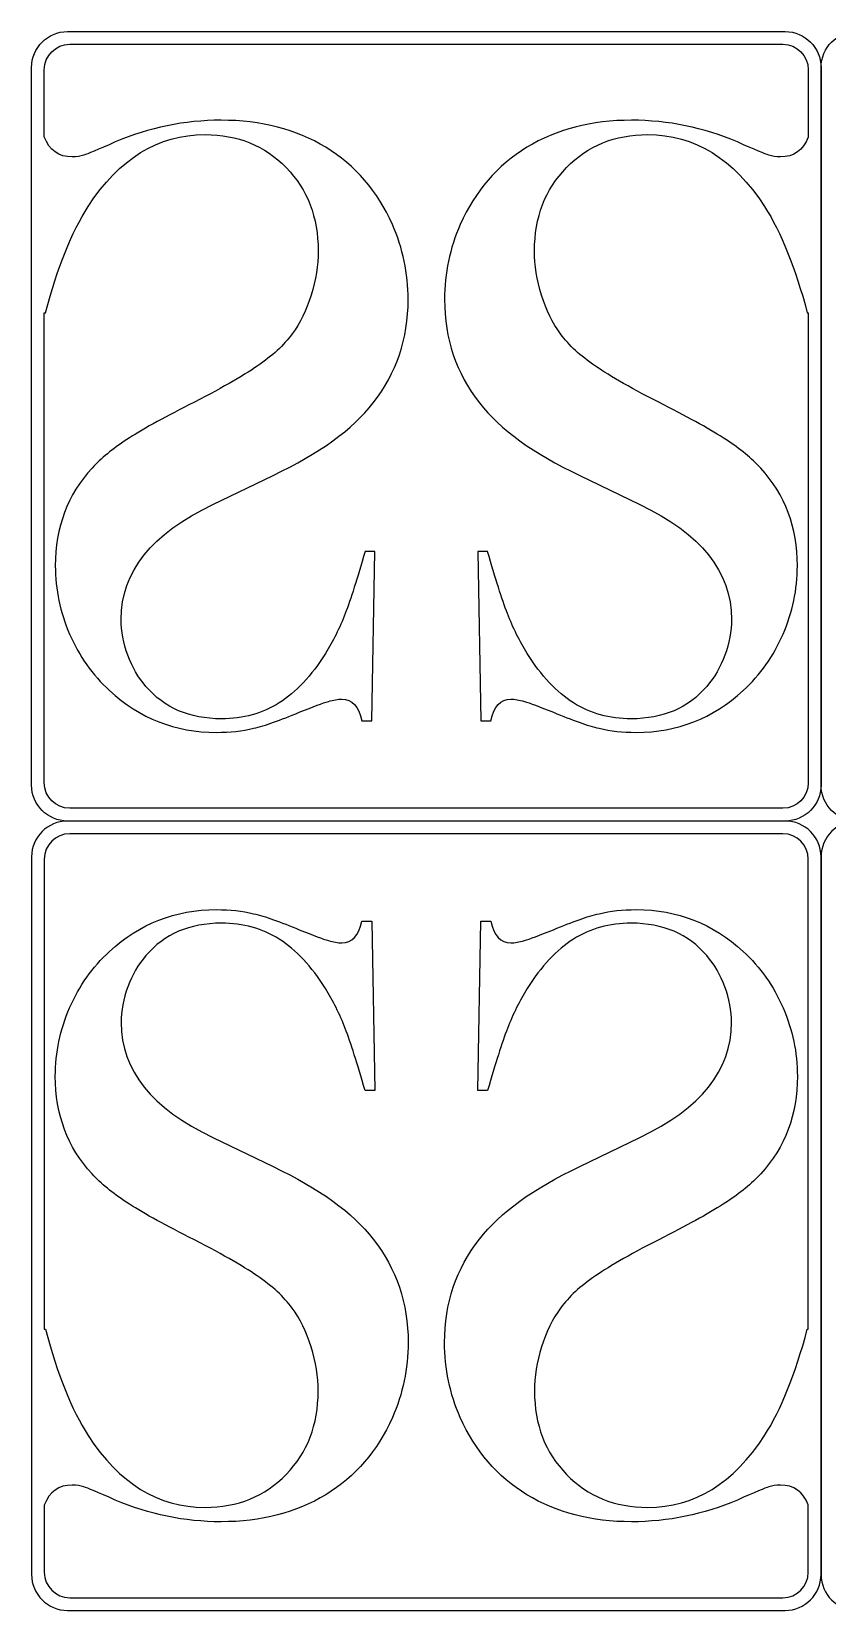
# Model space of a CAD drawing. Header units: centimetres. Extents: x -6 to 6, y -11 to 11.
# Drawn here: x -6 to -3.984, y -1 to 3 of the extents above; entities that cross this region are included whole.
import ezdxf

# ---------------------------------------------------------------- set-up
doc = ezdxf.new("R2010")
doc.units = ezdxf.units.CM
doc.header["$MEASUREMENT"] = 0
doc.layers.add('layer 1', color=7, linetype='Continuous')

msp = doc.modelspace()

# ---------------------------------------------------------------- linework, layer by layer
at = {"layer": 'layer 1', "color": 242}
for points, knots in [([(-3.9094, 1.00005), (-3.9094, 1.00005), (-2.09061, 1.00005), (-2.09061, 1.00005), (-2.09061, 1.00005), (-2.04078, 1.00005), (-2, 1.04084), (-2, 1.09067), (-2, 1.09067), (-2, 1.09067), (-2, 2.90943), (-2, 2.90943), (-2, 2.90943), (-2, 2.95928), (-2.04078, 3.00006), (-2.09061, 3.00006), (-2.09061, 3.00006), (-2.09061, 3.00006), (-3.9094, 3.00006), (-3.9094, 3.00006), (-3.9094, 3.00006), (-3.95923, 3.00006), (-4, 2.95928), (-4, 2.90945), (-4, 2.90945), (-4, 2.90945), (-4.00001, 1.09065), (-4.00001, 1.09065), (-4.00001, 1.09065), (-4.00001, 1.04082), (-3.95922, 1.00006), (-3.9094, 1.00005)], [0, 0, 0, 0, 0.1111111, 0.1111111, 0.1111111, 0.1111111, 0.2222222, 0.2222222, 0.2222222, 0.2222222, 0.3333333, 0.3333333, 0.3333333, 0.3333333, 0.4444444, 0.4444444, 0.4444444, 0.4444444, 0.5555556, 0.5555556, 0.5555556, 0.5555556, 0.6666667, 0.6666667, 0.6666667, 0.6666667, 0.7777778, 0.7777778, 0.7777778, 0.7777778, 1, 1, 1, 1]), ([(-5.9094, 1.00003), (-5.9094, 1.00003), (-4.09062, 1.00003), (-4.09062, 1.00003), (-4.09062, 1.00003), (-4.04079, 1.00003), (-4.00001, 1.04082), (-4.00001, 1.09065), (-4.00001, 1.09065), (-4.00001, 1.09065), (-4.00002, 2.90941), (-4.00002, 2.90941), (-4.00002, 2.90941), (-4.00002, 2.95926), (-4.04079, 3.00004), (-4.09062, 3.00004), (-4.09062, 3.00004), (-4.09062, 3.00004), (-5.9094, 3.00004), (-5.9094, 3.00004), (-5.9094, 3.00004), (-5.95924, 3.00004), (-6.00001, 2.95926), (-6.00001, 2.90943), (-6.00001, 2.90943), (-6.00001, 2.90943), (-6.00002, 1.09063), (-6.00002, 1.09063), (-6.00002, 1.09063), (-6.00002, 1.0408), (-5.95923, 1.00004), (-5.9094, 1.00003)], [0, 0, 0, 0, 0.1111111, 0.1111111, 0.1111111, 0.1111111, 0.2222222, 0.2222222, 0.2222222, 0.2222222, 0.3333333, 0.3333333, 0.3333333, 0.3333333, 0.4444444, 0.4444444, 0.4444444, 0.4444444, 0.5555556, 0.5555556, 0.5555556, 0.5555556, 0.6666667, 0.6666667, 0.6666667, 0.6666667, 0.7777778, 0.7777778, 0.7777778, 0.7777778, 1, 1, 1, 1]), ([(-4.03228, 2.28781), (-4.03228, 2.28781), (-4.03493, 2.28777), (-4.03493, 2.28777), (-4.03493, 2.28777), (-4.06519, 2.40175), (-4.10133, 2.49139), (-4.14302, 2.55705), (-4.14302, 2.55705), (-4.2216, 2.67841), (-4.32045, 2.73891), (-4.43923, 2.73891), (-4.43923, 2.73891), (-4.52223, 2.73889), (-4.59085, 2.71125), (-4.6447, 2.65554), (-4.6447, 2.65554), (-4.69893, 2.60021), (-4.72586, 2.52976), (-4.72586, 2.44454), (-4.72586, 2.44454), (-4.72586, 2.40802), (-4.71996, 2.3704), (-4.70815, 2.3324), (-4.70815, 2.3324), (-4.69599, 2.29404), (-4.68012, 2.26121), (-4.65983, 2.23391), (-4.65983, 2.23391), (-4.63917, 2.20549), (-4.60966, 2.17858), (-4.57166, 2.15276), (-4.57166, 2.15276), (-4.53404, 2.12655), (-4.47613, 2.09373), (-4.39829, 2.05426), (-4.39829, 2.05426), (-4.33006, 2.01958), (-4.27729, 1.99044), (-4.24114, 1.96647), (-4.24114, 1.96647), (-4.20462, 1.94286), (-4.17548, 1.91851), (-4.15298, 1.89416), (-4.15298, 1.89416), (-4.09102, 1.82628), (-4.06002, 1.74366), (-4.06002, 1.64665), (-4.06002, 1.64665), (-4.06002, 1.58651), (-4.07219, 1.52897), (-4.09617, 1.47327), (-4.09617, 1.47327), (-4.12053, 1.41793), (-4.15409, 1.37035), (-4.19725, 1.33051), (-4.19725, 1.33051), (-4.2736, 1.26004), (-4.36398, 1.22464), (-4.46838, 1.22464), (-4.46838, 1.22464), (-4.50232, 1.22464), (-4.53367, 1.22797), (-4.56244, 1.23497), (-4.56244, 1.23497), (-4.59122, 1.2416), (-4.62995, 1.25526), (-4.6779, 1.27555), (-4.6779, 1.27555), (-4.71405, 1.28992), (-4.7384, 1.29916), (-4.75168, 1.30285), (-4.75168, 1.30285), (-4.7646, 1.30689), (-4.77603, 1.30875), (-4.78598, 1.30875), (-4.78598, 1.30875), (-4.81145, 1.30873), (-4.82841, 1.29067), (-4.83689, 1.25378), (-4.83689, 1.25378), (-4.83689, 1.25378), (-4.86161, 1.25377), (-4.86161, 1.25377), (-4.86161, 1.25377), (-4.86161, 1.25377), (-4.86935, 1.68279), (-4.86935, 1.68279), (-4.86935, 1.68279), (-4.86935, 1.68279), (-4.84465, 1.68279), (-4.84465, 1.68279), (-4.84465, 1.68279), (-4.8251, 1.61419), (-4.80848, 1.56181), (-4.79447, 1.52565), (-4.79447, 1.52565), (-4.78045, 1.48911), (-4.76348, 1.4552), (-4.7443, 1.42421), (-4.7443, 1.42421), (-4.70889, 1.36813), (-4.67015, 1.32645), (-4.62737, 1.29953), (-4.62737, 1.29953), (-4.58494, 1.2726), (-4.53588, 1.25895), (-4.48055, 1.25895), (-4.48055, 1.25895), (-4.40014, 1.25895), (-4.33631, 1.28624), (-4.28947, 1.34121), (-4.28947, 1.34121), (-4.26992, 1.3637), (-4.25479, 1.3899), (-4.24336, 1.42015), (-4.24336, 1.42015), (-4.2323, 1.4504), (-4.22675, 1.48065), (-4.22675, 1.5109), (-4.22675, 1.5109), (-4.22675, 1.63151), (-4.30422, 1.72854), (-4.45916, 1.80195), (-4.45916, 1.80195), (-4.45916, 1.80195), (-4.6115, 1.87571), (-4.6115, 1.87571), (-4.6115, 1.87571), (-4.72882, 1.93105), (-4.81328, 1.99229), (-4.8653, 2.05943), (-4.8653, 2.05943), (-4.92433, 2.13467), (-4.95383, 2.22174), (-4.95383, 2.32134), (-4.95383, 2.32134), (-4.95384, 2.38774), (-4.94055, 2.45119), (-4.91399, 2.51168), (-4.91399, 2.51168), (-4.87638, 2.59578), (-4.82029, 2.66107), (-4.74504, 2.70682), (-4.74504, 2.70682), (-4.67016, 2.75255), (-4.58199, 2.77543), (-4.48018, 2.77543), (-4.48018, 2.77543), (-4.38723, 2.77543), (-4.29795, 2.75699), (-4.212, 2.72047), (-4.212, 2.72047), (-4.16738, 2.70091), (-4.14081, 2.68985), (-4.13232, 2.6869), (-4.13232, 2.6869), (-4.12347, 2.68395), (-4.11388, 2.68247), (-4.10281, 2.68247), (-4.10281, 2.68247), (-4.06909, 2.68246), (-4.04534, 2.69924), (-4.03228, 2.73273), (-4.03228, 2.73273), (-4.03228, 2.73273), (-4.03228, 2.90348), (-4.03228, 2.90348), (-4.03228, 2.90348), (-4.03228, 2.93884), (-4.06121, 2.96777), (-4.09657, 2.96777), (-4.09657, 2.96777), (-4.09657, 2.96777), (-5.90346, 2.96775), (-5.90346, 2.96775), (-5.90346, 2.96775), (-5.93881, 2.96775), (-5.96774, 2.93884), (-5.96774, 2.90348), (-5.96774, 2.90348), (-5.96774, 2.90348), (-5.96774, 2.7331), (-5.96774, 2.7331), (-5.96774, 2.7331), (-5.95471, 2.69934), (-5.93093, 2.68247), (-5.89708, 2.68247), (-5.89708, 2.68247), (-5.88602, 2.68246), (-5.87643, 2.68395), (-5.86757, 2.6869), (-5.86757, 2.6869), (-5.85909, 2.68984), (-5.83253, 2.70092), (-5.78789, 2.72047), (-5.78789, 2.72047), (-5.70194, 2.75699), (-5.61267, 2.77543), (-5.51971, 2.77543), (-5.51971, 2.77543), (-5.4179, 2.77543), (-5.32974, 2.75256), (-5.25485, 2.70682), (-5.25485, 2.70682), (-5.17961, 2.66107), (-5.12353, 2.59578), (-5.08591, 2.51168), (-5.08591, 2.51168), (-5.05934, 2.45118), (-5.04606, 2.38774), (-5.04606, 2.32134), (-5.04606, 2.32134), (-5.04607, 2.22173), (-5.07558, 2.13468), (-5.1346, 2.05943), (-5.1346, 2.05943), (-5.18661, 1.99227), (-5.27109, 1.93106), (-5.38839, 1.87572), (-5.38839, 1.87572), (-5.38839, 1.87572), (-5.54074, 1.80193), (-5.54074, 1.80193), (-5.54074, 1.80193), (-5.69567, 1.72853), (-5.77314, 1.63152), (-5.77314, 1.5109), (-5.77314, 1.5109), (-5.77314, 1.48064), (-5.7676, 1.4504), (-5.75654, 1.42015), (-5.75654, 1.42015), (-5.7451, 1.3899), (-5.72997, 1.36371), (-5.71042, 1.34121), (-5.71042, 1.34121), (-5.66359, 1.28623), (-5.59976, 1.25895), (-5.51934, 1.25895), (-5.51934, 1.25895), (-5.46402, 1.25895), (-5.41495, 1.2726), (-5.37253, 1.29953), (-5.37253, 1.29953), (-5.32975, 1.32644), (-5.29101, 1.36814), (-5.25559, 1.42421), (-5.25559, 1.42421), (-5.23641, 1.45518), (-5.21944, 1.48913), (-5.20542, 1.52565), (-5.20542, 1.52565), (-5.19141, 1.5618), (-5.17481, 1.61419), (-5.15526, 1.68279), (-5.15526, 1.68279), (-5.15526, 1.68279), (-5.13054, 1.68279), (-5.13054, 1.68279), (-5.13054, 1.68279), (-5.13054, 1.68279), (-5.13829, 1.25377), (-5.13829, 1.25377), (-5.13829, 1.25377), (-5.13829, 1.25377), (-5.16301, 1.25377), (-5.16301, 1.25377), (-5.16301, 1.25377), (-5.17148, 1.29066), (-5.18845, 1.30875), (-5.21391, 1.30875), (-5.21391, 1.30875), (-5.22387, 1.30873), (-5.2353, 1.3069), (-5.24821, 1.30285), (-5.24821, 1.30285), (-5.26149, 1.29915), (-5.28584, 1.28993), (-5.32199, 1.27555), (-5.32199, 1.27555), (-5.36995, 1.25526), (-5.40868, 1.24161), (-5.43745, 1.23497), (-5.43745, 1.23497), (-5.46622, 1.22795), (-5.49758, 1.22464), (-5.53152, 1.22464), (-5.53152, 1.22464), (-5.63591, 1.22464), (-5.72629, 1.26005), (-5.80265, 1.33051), (-5.80265, 1.33051), (-5.8458, 1.37035), (-5.87937, 1.41794), (-5.90372, 1.47327), (-5.90372, 1.47327), (-5.92771, 1.52896), (-5.93987, 1.58652), (-5.93987, 1.64665), (-5.93987, 1.64665), (-5.93987, 1.74365), (-5.90889, 1.82629), (-5.84691, 1.89416), (-5.84691, 1.89416), (-5.82441, 1.91849), (-5.79527, 1.94286), (-5.75875, 1.96647), (-5.75875, 1.96647), (-5.7226, 1.99043), (-5.66985, 2.01959), (-5.6016, 2.05426), (-5.6016, 2.05426), (-5.52378, 2.09371), (-5.46586, 2.12657), (-5.42823, 2.15276), (-5.42823, 2.15276), (-5.39024, 2.17857), (-5.36072, 2.2055), (-5.34006, 2.23391), (-5.34006, 2.23391), (-5.31978, 2.26119), (-5.30392, 2.29404), (-5.29174, 2.3324), (-5.29174, 2.3324), (-5.27995, 2.37039), (-5.27404, 2.40802), (-5.27404, 2.44454), (-5.27404, 2.44454), (-5.27404, 2.52974), (-5.30097, 2.60021), (-5.35519, 2.65554), (-5.35519, 2.65554), (-5.40904, 2.71125), (-5.47766, 2.73891), (-5.56066, 2.73891), (-5.56066, 2.73891), (-5.67944, 2.73889), (-5.7783, 2.67842), (-5.85687, 2.55705), (-5.85687, 2.55705), (-5.89857, 2.49138), (-5.9347, 2.40175), (-5.96496, 2.28777), (-5.96496, 2.28777), (-5.96496, 2.28777), (-5.96774, 2.28781), (-5.96774, 2.28781), (-5.96774, 2.28781), (-5.96774, 2.28781), (-5.96774, 1.09658), (-5.96774, 1.09658), (-5.96774, 1.09658), (-5.96774, 1.06122), (-5.93881, 1.03231), (-5.90345, 1.03231), (-5.90345, 1.03231), (-5.90345, 1.03231), (-4.09658, 1.03229), (-4.09658, 1.03229), (-4.09658, 1.03229), (-4.06121, 1.03229), (-4.03228, 1.06124), (-4.03228, 1.0966), (-4.03228, 1.0966), (-4.03228, 1.0966), (-4.03228, 2.28781), (-4.03228, 2.28781)], [0, 0, 0, 0, 0.0107527, 0.0107527, 0.0107527, 0.0107527, 0.0215054, 0.0215054, 0.0215054, 0.0215054, 0.0322581, 0.0322581, 0.0322581, 0.0322581, 0.0430108, 0.0430108, 0.0430108, 0.0430108, 0.0537634, 0.0537634, 0.0537634, 0.0537634, 0.0645161, 0.0645161, 0.0645161, 0.0645161, 0.0752688, 0.0752688, 0.0752688, 0.0752688, 0.0860215, 0.0860215, 0.0860215, 0.0860215, 0.0967742, 0.0967742, 0.0967742, 0.0967742, 0.1075269, 0.1075269, 0.1075269, 0.1075269, 0.1182796, 0.1182796, 0.1182796, 0.1182796, 0.1290323, 0.1290323, 0.1290323, 0.1290323, 0.1397849, 0.1397849, 0.1397849, 0.1397849, 0.1505376, 0.1505376, 0.1505376, 0.1505376, 0.1612903, 0.1612903, 0.1612903, 0.1612903, 0.172043, 0.172043, 0.172043, 0.172043, 0.1827957, 0.1827957, 0.1827957, 0.1827957, 0.1935484, 0.1935484, 0.1935484, 0.1935484, 0.2043011, 0.2043011, 0.2043011, 0.2043011, 0.2150538, 0.2150538, 0.2150538, 0.2150538, 0.2258065, 0.2258065, 0.2258065, 0.2258065, 0.2365591, 0.2365591, 0.2365591, 0.2365591, 0.2473118, 0.2473118, 0.2473118, 0.2473118, 0.2580645, 0.2580645, 0.2580645, 0.2580645, 0.2688172, 0.2688172, 0.2688172, 0.2688172, 0.2795699, 0.2795699, 0.2795699, 0.2795699, 0.2903226, 0.2903226, 0.2903226, 0.2903226, 0.3010753, 0.3010753, 0.3010753, 0.3010753, 0.311828, 0.311828, 0.311828, 0.311828, 0.3225806, 0.3225806, 0.3225806, 0.3225806, 0.3333333, 0.3333333, 0.3333333, 0.3333333, 0.344086, 0.344086, 0.344086, 0.344086, 0.3548387, 0.3548387, 0.3548387, 0.3548387, 0.3655914, 0.3655914, 0.3655914, 0.3655914, 0.3763441, 0.3763441, 0.3763441, 0.3763441, 0.3870968, 0.3870968, 0.3870968, 0.3870968, 0.3978495, 0.3978495, 0.3978495, 0.3978495, 0.4086022, 0.4086022, 0.4086022, 0.4086022, 0.4193548, 0.4193548, 0.4193548, 0.4193548, 0.4301075, 0.4301075, 0.4301075, 0.4301075, 0.4408602, 0.4408602, 0.4408602, 0.4408602, 0.4516129, 0.4516129, 0.4516129, 0.4516129, 0.4623656, 0.4623656, 0.4623656, 0.4623656, 0.4731183, 0.4731183, 0.4731183, 0.4731183, 0.483871, 0.483871, 0.483871, 0.483871, 0.4946237, 0.4946237, 0.4946237, 0.4946237, 0.5053763, 0.5053763, 0.5053763, 0.5053763, 0.516129, 0.516129, 0.516129, 0.516129, 0.5268817, 0.5268817, 0.5268817, 0.5268817, 0.5376344, 0.5376344, 0.5376344, 0.5376344, 0.5483871, 0.5483871, 0.5483871, 0.5483871, 0.5591398, 0.5591398, 0.5591398, 0.5591398, 0.5698925, 0.5698925, 0.5698925, 0.5698925, 0.5806452, 0.5806452, 0.5806452, 0.5806452, 0.5913978, 0.5913978, 0.5913978, 0.5913978, 0.6021505, 0.6021505, 0.6021505, 0.6021505, 0.6129032, 0.6129032, 0.6129032, 0.6129032, 0.6236559, 0.6236559, 0.6236559, 0.6236559, 0.6344086, 0.6344086, 0.6344086, 0.6344086, 0.6451613, 0.6451613, 0.6451613, 0.6451613, 0.655914, 0.655914, 0.655914, 0.655914, 0.6666667, 0.6666667, 0.6666667, 0.6666667, 0.6774194, 0.6774194, 0.6774194, 0.6774194, 0.688172, 0.688172, 0.688172, 0.688172, 0.6989247, 0.6989247, 0.6989247, 0.6989247, 0.7096774, 0.7096774, 0.7096774, 0.7096774, 0.7204301, 0.7204301, 0.7204301, 0.7204301, 0.7311828, 0.7311828, 0.7311828, 0.7311828, 0.7419355, 0.7419355, 0.7419355, 0.7419355, 0.7526882, 0.7526882, 0.7526882, 0.7526882, 0.7634409, 0.7634409, 0.7634409, 0.7634409, 0.7741935, 0.7741935, 0.7741935, 0.7741935, 0.7849462, 0.7849462, 0.7849462, 0.7849462, 0.7956989, 0.7956989, 0.7956989, 0.7956989, 0.8064516, 0.8064516, 0.8064516, 0.8064516, 0.8172043, 0.8172043, 0.8172043, 0.8172043, 0.827957, 0.827957, 0.827957, 0.827957, 0.8387097, 0.8387097, 0.8387097, 0.8387097, 0.8494624, 0.8494624, 0.8494624, 0.8494624, 0.8602151, 0.8602151, 0.8602151, 0.8602151, 0.8709677, 0.8709677, 0.8709677, 0.8709677, 0.8817204, 0.8817204, 0.8817204, 0.8817204, 0.8924731, 0.8924731, 0.8924731, 0.8924731, 0.9032258, 0.9032258, 0.9032258, 0.9032258, 0.9139785, 0.9139785, 0.9139785, 0.9139785, 0.9247312, 0.9247312, 0.9247312, 0.9247312, 0.9354839, 0.9354839, 0.9354839, 0.9354839, 0.9462366, 0.9462366, 0.9462366, 0.9462366, 0.9569892, 0.9569892, 0.9569892, 0.9569892, 0.9677419, 0.9677419, 0.9677419, 0.9677419, 0.9784946, 0.9784946, 0.9784946, 0.9784946, 1, 1, 1, 1]), ([(-5.9094, 1.00003), (-5.9094, 1.00003), (-4.09062, 1.00003), (-4.09062, 1.00003), (-4.09062, 1.00003), (-4.04079, 1.00003), (-4.00001, 0.95924), (-4.00001, 0.90941), (-4.00001, 0.90941), (-4.00001, 0.90941), (-4.00002, -0.90935), (-4.00002, -0.90935), (-4.00002, -0.90935), (-4.00002, -0.9592), (-4.04079, -0.99998), (-4.09062, -0.99998), (-4.09062, -0.99998), (-4.09062, -0.99998), (-5.9094, -0.99998), (-5.9094, -0.99998), (-5.9094, -0.99998), (-5.95924, -0.99998), (-6.00001, -0.9592), (-6.00001, -0.90937), (-6.00001, -0.90937), (-6.00001, -0.90937), (-6.00002, 0.90943), (-6.00002, 0.90943), (-6.00002, 0.90943), (-6.00002, 0.95926), (-5.95923, 1.00002), (-5.9094, 1.00003)], [0, 0, 0, 0, 0.1111111, 0.1111111, 0.1111111, 0.1111111, 0.2222222, 0.2222222, 0.2222222, 0.2222222, 0.3333333, 0.3333333, 0.3333333, 0.3333333, 0.4444444, 0.4444444, 0.4444444, 0.4444444, 0.5555556, 0.5555556, 0.5555556, 0.5555556, 0.6666667, 0.6666667, 0.6666667, 0.6666667, 0.7777778, 0.7777778, 0.7777778, 0.7777778, 1, 1, 1, 1]), ([(-4.03228, -0.28775), (-4.03228, -0.28775), (-4.03493, -0.28771), (-4.03493, -0.28771), (-4.03493, -0.28771), (-4.06519, -0.40169), (-4.10133, -0.49133), (-4.14302, -0.55699), (-4.14302, -0.55699), (-4.2216, -0.67835), (-4.32045, -0.73885), (-4.43923, -0.73885), (-4.43923, -0.73885), (-4.52223, -0.73883), (-4.59085, -0.71119), (-4.6447, -0.65548), (-4.6447, -0.65548), (-4.69893, -0.60015), (-4.72586, -0.5297), (-4.72586, -0.44448), (-4.72586, -0.44448), (-4.72586, -0.40796), (-4.71996, -0.37034), (-4.70815, -0.33234), (-4.70815, -0.33234), (-4.69599, -0.29398), (-4.68012, -0.26115), (-4.65983, -0.23385), (-4.65983, -0.23385), (-4.63917, -0.20543), (-4.60966, -0.17852), (-4.57166, -0.1527), (-4.57166, -0.1527), (-4.53404, -0.12649), (-4.47613, -0.09367), (-4.39829, -0.0542), (-4.39829, -0.0542), (-4.33006, -0.01952), (-4.27729, 0.00962), (-4.24114, 0.03359), (-4.24114, 0.03359), (-4.20462, 0.0572), (-4.17548, 0.08155), (-4.15298, 0.1059), (-4.15298, 0.1059), (-4.09102, 0.17378), (-4.06002, 0.2564), (-4.06002, 0.35341), (-4.06002, 0.35341), (-4.06002, 0.41355), (-4.07219, 0.47109), (-4.09617, 0.52679), (-4.09617, 0.52679), (-4.12053, 0.58213), (-4.15409, 0.62971), (-4.19725, 0.66955), (-4.19725, 0.66955), (-4.2736, 0.74002), (-4.36398, 0.77542), (-4.46838, 0.77542), (-4.46838, 0.77542), (-4.50232, 0.77542), (-4.53367, 0.77209), (-4.56244, 0.76509), (-4.56244, 0.76509), (-4.59122, 0.75846), (-4.62995, 0.7448), (-4.6779, 0.72451), (-4.6779, 0.72451), (-4.71405, 0.71014), (-4.7384, 0.7009), (-4.75168, 0.69721), (-4.75168, 0.69721), (-4.7646, 0.69317), (-4.77603, 0.69131), (-4.78598, 0.69131), (-4.78598, 0.69131), (-4.81145, 0.69133), (-4.82841, 0.70939), (-4.83689, 0.74628), (-4.83689, 0.74628), (-4.83689, 0.74628), (-4.86161, 0.74629), (-4.86161, 0.74629), (-4.86161, 0.74629), (-4.86161, 0.74629), (-4.86935, 0.31727), (-4.86935, 0.31727), (-4.86935, 0.31727), (-4.86935, 0.31727), (-4.84465, 0.31727), (-4.84465, 0.31727), (-4.84465, 0.31727), (-4.8251, 0.38587), (-4.80848, 0.43825), (-4.79447, 0.47441), (-4.79447, 0.47441), (-4.78045, 0.51095), (-4.76348, 0.54486), (-4.7443, 0.57585), (-4.7443, 0.57585), (-4.70889, 0.63193), (-4.67015, 0.67361), (-4.62737, 0.70053), (-4.62737, 0.70053), (-4.58494, 0.72746), (-4.53588, 0.74111), (-4.48055, 0.74111), (-4.48055, 0.74111), (-4.40014, 0.74111), (-4.33631, 0.71382), (-4.28947, 0.65885), (-4.28947, 0.65885), (-4.26992, 0.63636), (-4.25479, 0.61016), (-4.24336, 0.57991), (-4.24336, 0.57991), (-4.2323, 0.54966), (-4.22675, 0.51941), (-4.22675, 0.48916), (-4.22675, 0.48916), (-4.22675, 0.36855), (-4.30422, 0.27152), (-4.45916, 0.19811), (-4.45916, 0.19811), (-4.45916, 0.19811), (-4.6115, 0.12435), (-4.6115, 0.12435), (-4.6115, 0.12435), (-4.72882, 0.06901), (-4.81328, 0.00777), (-4.8653, -0.05937), (-4.8653, -0.05937), (-4.92433, -0.13461), (-4.95383, -0.22168), (-4.95383, -0.32128), (-4.95383, -0.32128), (-4.95384, -0.38768), (-4.94055, -0.45113), (-4.91399, -0.51162), (-4.91399, -0.51162), (-4.87638, -0.59572), (-4.82029, -0.66101), (-4.74504, -0.70676), (-4.74504, -0.70676), (-4.67016, -0.75249), (-4.58199, -0.77537), (-4.48018, -0.77537), (-4.48018, -0.77537), (-4.38723, -0.77537), (-4.29795, -0.75693), (-4.212, -0.72041), (-4.212, -0.72041), (-4.16738, -0.70085), (-4.14081, -0.68979), (-4.13232, -0.68684), (-4.13232, -0.68684), (-4.12347, -0.68389), (-4.11388, -0.68241), (-4.10281, -0.68241), (-4.10281, -0.68241), (-4.06909, -0.6824), (-4.04534, -0.69918), (-4.03228, -0.73267), (-4.03228, -0.73267), (-4.03228, -0.73267), (-4.03228, -0.90342), (-4.03228, -0.90342), (-4.03228, -0.90342), (-4.03228, -0.93878), (-4.06121, -0.96771), (-4.09657, -0.96771), (-4.09657, -0.96771), (-4.09657, -0.96771), (-5.90346, -0.96769), (-5.90346, -0.96769), (-5.90346, -0.96769), (-5.93881, -0.96769), (-5.96774, -0.93878), (-5.96774, -0.90342), (-5.96774, -0.90342), (-5.96774, -0.90342), (-5.96774, -0.73304), (-5.96774, -0.73304), (-5.96774, -0.73304), (-5.95471, -0.69928), (-5.93093, -0.68241), (-5.89708, -0.68241), (-5.89708, -0.68241), (-5.88602, -0.6824), (-5.87643, -0.68389), (-5.86757, -0.68684), (-5.86757, -0.68684), (-5.85909, -0.68978), (-5.83253, -0.70086), (-5.78789, -0.72041), (-5.78789, -0.72041), (-5.70194, -0.75693), (-5.61267, -0.77537), (-5.51971, -0.77537), (-5.51971, -0.77537), (-5.4179, -0.77537), (-5.32974, -0.7525), (-5.25485, -0.70676), (-5.25485, -0.70676), (-5.17961, -0.66101), (-5.12353, -0.59572), (-5.08591, -0.51162), (-5.08591, -0.51162), (-5.05934, -0.45112), (-5.04606, -0.38768), (-5.04606, -0.32128), (-5.04606, -0.32128), (-5.04607, -0.22167), (-5.07558, -0.13462), (-5.1346, -0.05937), (-5.1346, -0.05937), (-5.18661, 0.00779), (-5.27109, 0.069), (-5.38839, 0.12434), (-5.38839, 0.12434), (-5.38839, 0.12434), (-5.54074, 0.19813), (-5.54074, 0.19813), (-5.54074, 0.19813), (-5.69567, 0.27153), (-5.77314, 0.36854), (-5.77314, 0.48916), (-5.77314, 0.48916), (-5.77314, 0.51942), (-5.7676, 0.54966), (-5.75654, 0.57991), (-5.75654, 0.57991), (-5.7451, 0.61016), (-5.72997, 0.63635), (-5.71042, 0.65885), (-5.71042, 0.65885), (-5.66359, 0.71383), (-5.59976, 0.74111), (-5.51934, 0.74111), (-5.51934, 0.74111), (-5.46402, 0.74111), (-5.41495, 0.72746), (-5.37253, 0.70053), (-5.37253, 0.70053), (-5.32975, 0.67362), (-5.29101, 0.63192), (-5.25559, 0.57585), (-5.25559, 0.57585), (-5.23641, 0.54488), (-5.21944, 0.51093), (-5.20542, 0.47441), (-5.20542, 0.47441), (-5.19141, 0.43826), (-5.17481, 0.38587), (-5.15526, 0.31727), (-5.15526, 0.31727), (-5.15526, 0.31727), (-5.13054, 0.31727), (-5.13054, 0.31727), (-5.13054, 0.31727), (-5.13054, 0.31727), (-5.13829, 0.74629), (-5.13829, 0.74629), (-5.13829, 0.74629), (-5.13829, 0.74629), (-5.16301, 0.74629), (-5.16301, 0.74629), (-5.16301, 0.74629), (-5.17148, 0.7094), (-5.18845, 0.69131), (-5.21391, 0.69131), (-5.21391, 0.69131), (-5.22387, 0.69133), (-5.2353, 0.69316), (-5.24821, 0.69721), (-5.24821, 0.69721), (-5.26149, 0.70091), (-5.28584, 0.71013), (-5.32199, 0.72451), (-5.32199, 0.72451), (-5.36995, 0.7448), (-5.40868, 0.75845), (-5.43745, 0.76509), (-5.43745, 0.76509), (-5.46622, 0.77211), (-5.49758, 0.77542), (-5.53152, 0.77542), (-5.53152, 0.77542), (-5.63591, 0.77542), (-5.72629, 0.74001), (-5.80265, 0.66955), (-5.80265, 0.66955), (-5.8458, 0.62971), (-5.87937, 0.58212), (-5.90372, 0.52679), (-5.90372, 0.52679), (-5.92771, 0.4711), (-5.93987, 0.41354), (-5.93987, 0.35341), (-5.93987, 0.35341), (-5.93987, 0.25641), (-5.90889, 0.17377), (-5.84691, 0.1059), (-5.84691, 0.1059), (-5.82441, 0.08157), (-5.79527, 0.0572), (-5.75875, 0.03359), (-5.75875, 0.03359), (-5.7226, 0.00963), (-5.66985, -0.01953), (-5.6016, -0.0542), (-5.6016, -0.0542), (-5.52378, -0.09365), (-5.46586, -0.12651), (-5.42823, -0.1527), (-5.42823, -0.1527), (-5.39024, -0.17851), (-5.36072, -0.20544), (-5.34006, -0.23385), (-5.34006, -0.23385), (-5.31978, -0.26113), (-5.30392, -0.29398), (-5.29174, -0.33234), (-5.29174, -0.33234), (-5.27995, -0.37033), (-5.27404, -0.40796), (-5.27404, -0.44448), (-5.27404, -0.44448), (-5.27404, -0.52968), (-5.30097, -0.60015), (-5.35519, -0.65548), (-5.35519, -0.65548), (-5.40904, -0.71119), (-5.47766, -0.73885), (-5.56066, -0.73885), (-5.56066, -0.73885), (-5.67944, -0.73883), (-5.7783, -0.67836), (-5.85687, -0.55699), (-5.85687, -0.55699), (-5.89857, -0.49132), (-5.9347, -0.40169), (-5.96496, -0.28771), (-5.96496, -0.28771), (-5.96496, -0.28771), (-5.96774, -0.28775), (-5.96774, -0.28775), (-5.96774, -0.28775), (-5.96774, -0.28775), (-5.96774, 0.90348), (-5.96774, 0.90348), (-5.96774, 0.90348), (-5.96774, 0.93884), (-5.93881, 0.96775), (-5.90345, 0.96775), (-5.90345, 0.96775), (-5.90345, 0.96775), (-4.09658, 0.96777), (-4.09658, 0.96777), (-4.09658, 0.96777), (-4.06121, 0.96777), (-4.03228, 0.93882), (-4.03228, 0.90346), (-4.03228, 0.90346), (-4.03228, 0.90346), (-4.03228, -0.28775), (-4.03228, -0.28775)], [0, 0, 0, 0, 0.0107527, 0.0107527, 0.0107527, 0.0107527, 0.0215054, 0.0215054, 0.0215054, 0.0215054, 0.0322581, 0.0322581, 0.0322581, 0.0322581, 0.0430108, 0.0430108, 0.0430108, 0.0430108, 0.0537634, 0.0537634, 0.0537634, 0.0537634, 0.0645161, 0.0645161, 0.0645161, 0.0645161, 0.0752688, 0.0752688, 0.0752688, 0.0752688, 0.0860215, 0.0860215, 0.0860215, 0.0860215, 0.0967742, 0.0967742, 0.0967742, 0.0967742, 0.1075269, 0.1075269, 0.1075269, 0.1075269, 0.1182796, 0.1182796, 0.1182796, 0.1182796, 0.1290323, 0.1290323, 0.1290323, 0.1290323, 0.1397849, 0.1397849, 0.1397849, 0.1397849, 0.1505376, 0.1505376, 0.1505376, 0.1505376, 0.1612903, 0.1612903, 0.1612903, 0.1612903, 0.172043, 0.172043, 0.172043, 0.172043, 0.1827957, 0.1827957, 0.1827957, 0.1827957, 0.1935484, 0.1935484, 0.1935484, 0.1935484, 0.2043011, 0.2043011, 0.2043011, 0.2043011, 0.2150538, 0.2150538, 0.2150538, 0.2150538, 0.2258065, 0.2258065, 0.2258065, 0.2258065, 0.2365591, 0.2365591, 0.2365591, 0.2365591, 0.2473118, 0.2473118, 0.2473118, 0.2473118, 0.2580645, 0.2580645, 0.2580645, 0.2580645, 0.2688172, 0.2688172, 0.2688172, 0.2688172, 0.2795699, 0.2795699, 0.2795699, 0.2795699, 0.2903226, 0.2903226, 0.2903226, 0.2903226, 0.3010753, 0.3010753, 0.3010753, 0.3010753, 0.311828, 0.311828, 0.311828, 0.311828, 0.3225806, 0.3225806, 0.3225806, 0.3225806, 0.3333333, 0.3333333, 0.3333333, 0.3333333, 0.344086, 0.344086, 0.344086, 0.344086, 0.3548387, 0.3548387, 0.3548387, 0.3548387, 0.3655914, 0.3655914, 0.3655914, 0.3655914, 0.3763441, 0.3763441, 0.3763441, 0.3763441, 0.3870968, 0.3870968, 0.3870968, 0.3870968, 0.3978495, 0.3978495, 0.3978495, 0.3978495, 0.4086022, 0.4086022, 0.4086022, 0.4086022, 0.4193548, 0.4193548, 0.4193548, 0.4193548, 0.4301075, 0.4301075, 0.4301075, 0.4301075, 0.4408602, 0.4408602, 0.4408602, 0.4408602, 0.4516129, 0.4516129, 0.4516129, 0.4516129, 0.4623656, 0.4623656, 0.4623656, 0.4623656, 0.4731183, 0.4731183, 0.4731183, 0.4731183, 0.483871, 0.483871, 0.483871, 0.483871, 0.4946237, 0.4946237, 0.4946237, 0.4946237, 0.5053763, 0.5053763, 0.5053763, 0.5053763, 0.516129, 0.516129, 0.516129, 0.516129, 0.5268817, 0.5268817, 0.5268817, 0.5268817, 0.5376344, 0.5376344, 0.5376344, 0.5376344, 0.5483871, 0.5483871, 0.5483871, 0.5483871, 0.5591398, 0.5591398, 0.5591398, 0.5591398, 0.5698925, 0.5698925, 0.5698925, 0.5698925, 0.5806452, 0.5806452, 0.5806452, 0.5806452, 0.5913978, 0.5913978, 0.5913978, 0.5913978, 0.6021505, 0.6021505, 0.6021505, 0.6021505, 0.6129032, 0.6129032, 0.6129032, 0.6129032, 0.6236559, 0.6236559, 0.6236559, 0.6236559, 0.6344086, 0.6344086, 0.6344086, 0.6344086, 0.6451613, 0.6451613, 0.6451613, 0.6451613, 0.655914, 0.655914, 0.655914, 0.655914, 0.6666667, 0.6666667, 0.6666667, 0.6666667, 0.6774194, 0.6774194, 0.6774194, 0.6774194, 0.688172, 0.688172, 0.688172, 0.688172, 0.6989247, 0.6989247, 0.6989247, 0.6989247, 0.7096774, 0.7096774, 0.7096774, 0.7096774, 0.7204301, 0.7204301, 0.7204301, 0.7204301, 0.7311828, 0.7311828, 0.7311828, 0.7311828, 0.7419355, 0.7419355, 0.7419355, 0.7419355, 0.7526882, 0.7526882, 0.7526882, 0.7526882, 0.7634409, 0.7634409, 0.7634409, 0.7634409, 0.7741935, 0.7741935, 0.7741935, 0.7741935, 0.7849462, 0.7849462, 0.7849462, 0.7849462, 0.7956989, 0.7956989, 0.7956989, 0.7956989, 0.8064516, 0.8064516, 0.8064516, 0.8064516, 0.8172043, 0.8172043, 0.8172043, 0.8172043, 0.827957, 0.827957, 0.827957, 0.827957, 0.8387097, 0.8387097, 0.8387097, 0.8387097, 0.8494624, 0.8494624, 0.8494624, 0.8494624, 0.8602151, 0.8602151, 0.8602151, 0.8602151, 0.8709677, 0.8709677, 0.8709677, 0.8709677, 0.8817204, 0.8817204, 0.8817204, 0.8817204, 0.8924731, 0.8924731, 0.8924731, 0.8924731, 0.9032258, 0.9032258, 0.9032258, 0.9032258, 0.9139785, 0.9139785, 0.9139785, 0.9139785, 0.9247312, 0.9247312, 0.9247312, 0.9247312, 0.9354839, 0.9354839, 0.9354839, 0.9354839, 0.9462366, 0.9462366, 0.9462366, 0.9462366, 0.9569892, 0.9569892, 0.9569892, 0.9569892, 0.9677419, 0.9677419, 0.9677419, 0.9677419, 0.9784946, 0.9784946, 0.9784946, 0.9784946, 1, 1, 1, 1]), ([(-3.9094, 1.00001), (-3.9094, 1.00001), (-2.09061, 1.00001), (-2.09061, 1.00001), (-2.09061, 1.00001), (-2.04078, 1.00001), (-2, 0.95922), (-2, 0.90939), (-2, 0.90939), (-2, 0.90939), (-2, -0.90937), (-2, -0.90937), (-2, -0.90937), (-2, -0.95922), (-2.04078, -1), (-2.09061, -1), (-2.09061, -1), (-2.09061, -1), (-3.9094, -1), (-3.9094, -1), (-3.9094, -1), (-3.95923, -1), (-4, -0.95922), (-4, -0.90939), (-4, -0.90939), (-4, -0.90939), (-4.00001, 0.90941), (-4.00001, 0.90941), (-4.00001, 0.90941), (-4.00001, 0.95924), (-3.95922, 1), (-3.9094, 1.00001)], [0, 0, 0, 0, 0.1111111, 0.1111111, 0.1111111, 0.1111111, 0.2222222, 0.2222222, 0.2222222, 0.2222222, 0.3333333, 0.3333333, 0.3333333, 0.3333333, 0.4444444, 0.4444444, 0.4444444, 0.4444444, 0.5555556, 0.5555556, 0.5555556, 0.5555556, 0.6666667, 0.6666667, 0.6666667, 0.6666667, 0.7777778, 0.7777778, 0.7777778, 0.7777778, 1, 1, 1, 1])]:
    msp.add_open_spline(points, degree=3, knots=knots, dxfattribs=at)

doc.saveas('drawing.dxf')
